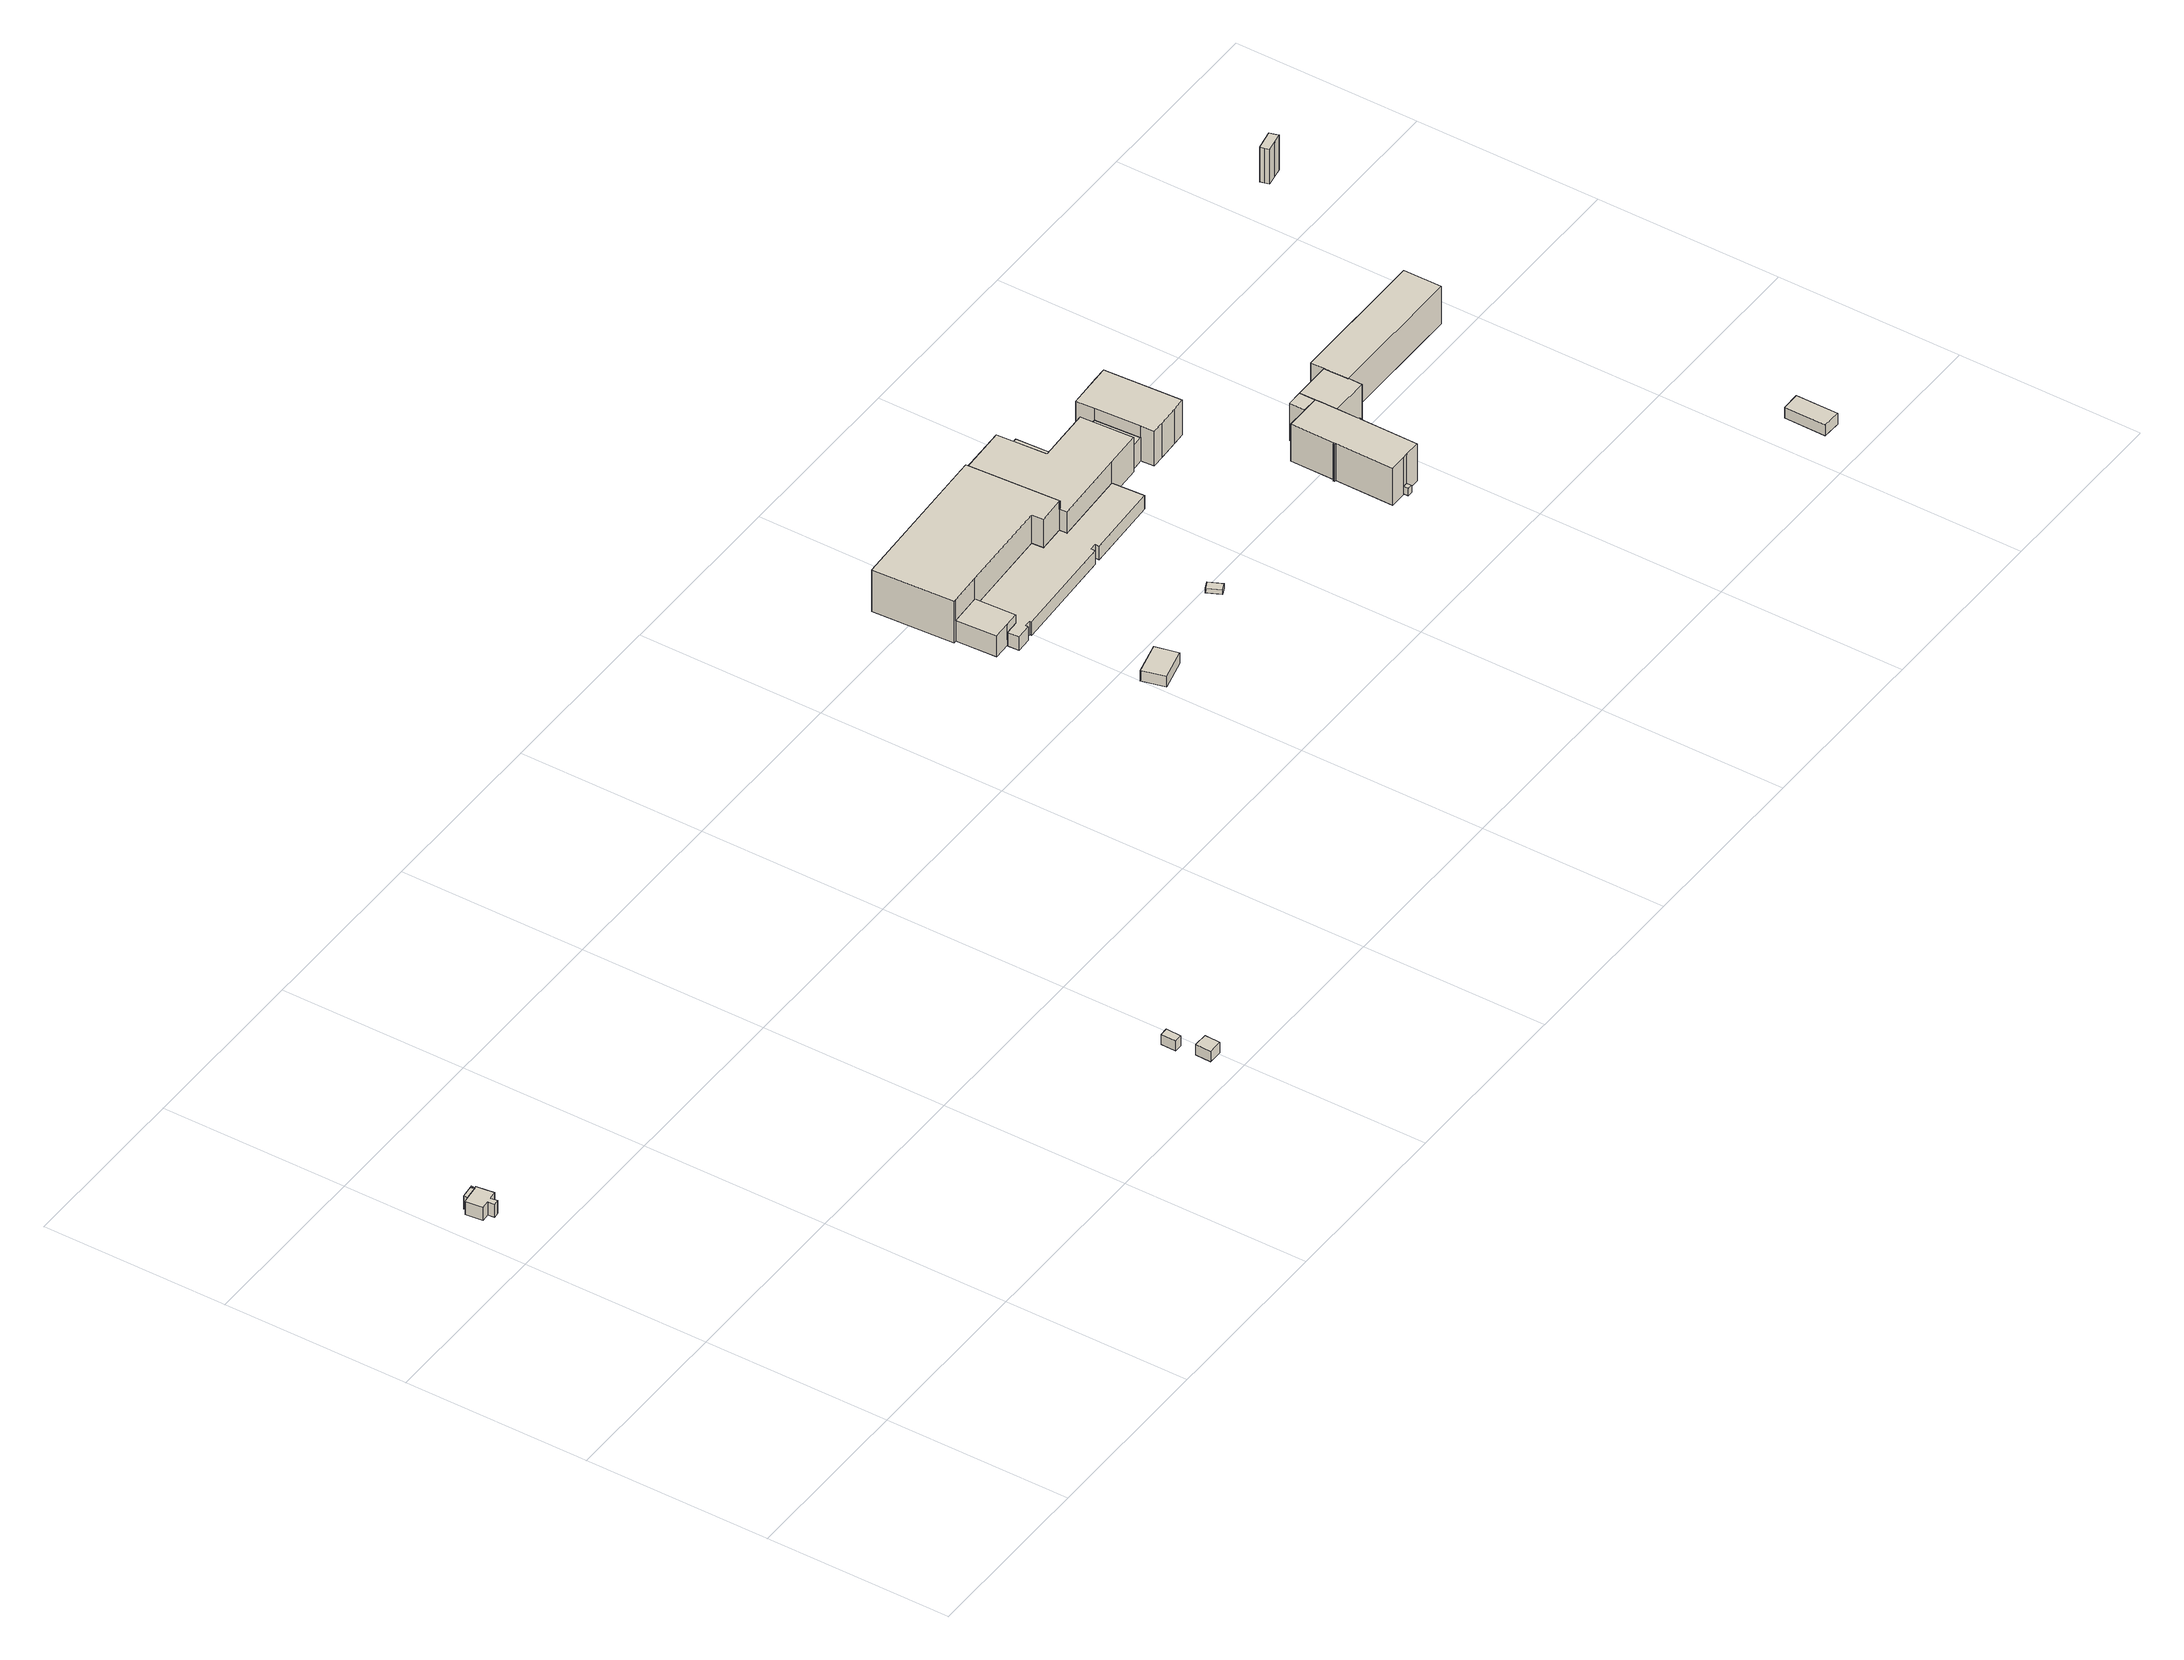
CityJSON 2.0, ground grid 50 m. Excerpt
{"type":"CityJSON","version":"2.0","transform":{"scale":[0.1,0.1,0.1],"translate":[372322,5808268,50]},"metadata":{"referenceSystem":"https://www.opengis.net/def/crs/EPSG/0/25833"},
"CityObjects":{
"building1":{"type":"Building","attributes":{"Gemeindeschluessel":"11000006","BezugspunktDach":"2200","function":"31001_3210","measuredHeight":3.95,"storeysAboveGround":1},"address":[{"country":"Germany","locality":"Berlin","thoroughfareNumber":"22 (7)","thoroughfareName":"Golfweg"}],"geometry":[{"type":"Solid","lod":"1","boundaries":[[[[0,1,2,3,4,5,6,7,8,9,10,11,12]],[[13,14,15,16,17,18,19,20,21,22,23,24,25]],[[13,25,12,11]],[[14,13,11,10]],[[15,14,10,9]],[[16,15,9,8]],[[17,16,8,7]],[[18,17,7,6]],[[19,18,6,5]],[[20,19,5,4]],[[21,20,4,3]],[[22,21,3,2]],[[23,22,2,1]],[[24,23,1,0]],[[25,24,0,12]]]]}]},
"building2":{"type":"Building","attributes":{"Gemeindeschluessel":"11000006","BezugspunktDach":"2200","function":"51009_1610","measuredHeight":3.93,"storeysAboveGround":0},"address":[{"country":"Germany","locality":"Berlin"}],"geometry":[{"type":"Solid","lod":"1","boundaries":[[[[11,10,9,26]],[[15,14,13,27]],[[15,27,26,9]],[[14,15,9,10]],[[13,14,10,11]],[[27,13,11,26]]]]}]},
"building3":{"type":"Building","attributes":{"name":"Antenne 1","Gemeindeschluessel":"11000006","BezugspunktDach":"2200","function":"31001_2540","measuredHeight":3.27,"storeysAboveGround":1},"address":[{"country":"Germany","locality":"Berlin","thoroughfareNumber":"11 (5)","thoroughfareName":"Roedenbecksteig"}],"geometry":[{"type":"Solid","lod":"1","boundaries":[[[[28,29,30,31]],[[32,33,34,35]],[[32,35,31,30]],[[33,32,30,29]],[[34,33,29,28]],[[35,34,28,31]]]]}]},
"building4":{"type":"Building","attributes":{"Gemeindeschluessel":"11000006","BezugspunktDach":"2200","function":"31001_2540","measuredHeight":3.13,"storeysAboveGround":1},"address":[{"country":"Germany","locality":"Berlin","thoroughfareNumber":"11 (4)","thoroughfareName":"Roedenbecksteig"}],"geometry":[{"type":"Solid","lod":"1","boundaries":[[[[36,37,38,39]],[[40,41,42,43]],[[40,43,39,38]],[[41,40,38,37]],[[42,41,37,36]],[[43,42,36,39]]]]}]},
"building5":{"type":"Building","attributes":{"Gemeindeschluessel":"11000006","BezugspunktDach":"2200","function":"31001_2463","measuredHeight":3.19,"storeysAboveGround":1},"address":[{"country":"Germany","locality":"Berlin","thoroughfareNumber":"1 (27)","thoroughfareName":"Hahn-Meitner-Platz"}],"geometry":[{"type":"Solid","lod":"1","boundaries":[[[[44,45,46,47]],[[48,49,50,51]],[[48,51,47,46]],[[49,48,46,45]],[[50,49,45,44]],[[51,50,44,47]]]]}]},
"building6":{"type":"Building","attributes":{"Gemeindeschluessel":"11000006","BezugspunktDach":"2200","function":"31001_2523","measuredHeight":1.33,"storeysAboveGround":1},"address":[{"country":"Germany","locality":"Berlin","thoroughfareNumber":"8072","thoroughfareName":"Glienicker Straße"}],"geometry":[{"type":"Solid","lod":"1","boundaries":[[[[52,53,54,55]],[[56,57,58,59]],[[56,59,55,54]],[[57,56,54,53]],[[58,57,53,52]],[[59,58,52,55]]]]}]},
"building7":{"type":"Building","attributes":{"Gemeindeschluessel":"11000006","function":"31001_2600"},"address":[{"country":"Germany","locality":"Berlin","thoroughfareNumber":"1 (9)","thoroughfareName":"Hahn-Meitner-Platz"}],"children":["building7-1","building7-2","building7-3","building7-4","building7-5","building7-6","building7-7"]},
"building7-1":{"type":"BuildingPart","attributes":{"BezugspunktDach":"2200","measuredHeight":12.76,"storeysAboveGround":4},"parents":["building7"],"geometry":[{"type":"MultiSurface","lod":"1","boundaries":[[[60,61,62,63,64,65,66,67,68,69,70]],[[71,72,73,74,75,76,77,78,79,80,81]],[[71,81,70,69]],[[72,71,69,68]],[[82,83,84,68,67]],[[85,82,67,66]],[[74,73,74,86]],[[87,85,66,65]],[[88,89,90,65,64]],[[76,75,76,91]],[[77,76,77,92,88,64,63]],[[93,92,63,62]],[[94,95,62,61]],[[79,78,96,97,98]],[[80,79,61,60]],[[81,80,60,70]],[[73,72,84,83,82]],[[86,74,73,82,85]],[[75,74,85,87]],[[91,76,75,90,89,88]],[[88,92,77,76]],[[78,77,92,93]],[[98,97,96,95,94]]]}]},
"building7-2":{"type":"BuildingPart","attributes":{"BezugspunktDach":"2200","measuredHeight":11.16,"storeysAboveGround":4},"parents":["building7"],"geometry":[{"type":"Solid","lod":"1","boundaries":[[[[99,100,101,102,103,104,105,106,107,108]],[[109,110,111,112,113,114,115,116,117,118]],[[109,118,108,107]],[[110,109,107,106]],[[111,110,106,105]],[[112,111,105,104]],[[113,112,104,103]],[[114,113,103,102]],[[115,114,102,101]],[[116,115,101,100]],[[117,119,120,116,100,99]],[[118,117,99,108]],[[116,120,119,117]]]]}]},
"building7-3":{"type":"BuildingPart","attributes":{"BezugspunktDach":"2200","measuredHeight":7.14,"storeysAboveGround":4},"parents":["building7"],"geometry":[{"type":"MultiSurface","lod":"1","boundaries":[[[121,120,119,122]],[[117,116,123,124]],[[117,124,122,119]],[[123,116,120,121]],[[116,117,125,119,120]],[[124,123,121,122]]]}]},
"building7-4":{"type":"BuildingPart","attributes":{"BezugspunktDach":"2200","measuredHeight":10.54,"storeysAboveGround":4},"parents":["building7"],"geometry":[{"type":"MultiSurface","lod":"1","boundaries":[[[82,85,87,126,127,128,129,130,131,132,133,134,135,136,137,83]],[[138,139,140,141,142,143,144,145,146,147,148,149,75,74,73,72]],[[138,72,83,137]],[[139,138,137,136]],[[140,139,136,135]],[[141,140,135,134]],[[150,151,141,134,133]],[[152,150,142,133,132]],[[144,143,132,131]],[[145,144,131,130]],[[121,122,145,130,129]],[[147,146,129,128]],[[148,147,128,127]],[[149,153,154,155,127,126]],[[89,153,126,87]],[[156,142,141,151,150]],[[143,142,150,152]],[[146,145,122,121]],[[148,155,154,153,149]],[[75,149,153,89]],[[75,87,85,74]],[[74,157,85,82,73]],[[73,82,83,72]]]}]},
"building7-5":{"type":"BuildingPart","attributes":{"BezugspunktDach":"2200","measuredHeight":4.06,"storeysAboveGround":4},"parents":["building7"],"geometry":[{"type":"MultiSurface","lod":"1","boundaries":[[[150,152,158,151]],[[159,143,142,141]],[[159,141,151,158]],[[143,159,158,152]],[[142,143,142,150]],[[141,142,150,142,141,151]],[[160,152,150,142,143]]]}]},
"building7-6":{"type":"BuildingPart","attributes":{"BezugspunktDach":"2200","measuredHeight":6.35,"storeysAboveGround":4},"parents":["building7"],"geometry":[{"type":"MultiSurface","lod":"1","boundaries":[[[161,162,163,95,94]],[[97,164,165,166,98]],[[164,167,93,168,95,163]],[[169,170,167,163,162]],[[166,165,162,161]],[[98,166,161,94]],[[98,94,95,97]],[[97,168,93,167,164]],[[165,164,167,170,169]]]}]},
"building7-7":{"type":"BuildingPart","attributes":{"BezugspunktDach":"2200","measuredHeight":4.08,"storeysAboveGround":4},"parents":["building7"],"geometry":[{"type":"MultiSurface","lod":"1","boundaries":[[[171,172,173,174,175,176,177,178,179,180,154,153,89,88,92,93,167,170]],[[181,78,77,76,75,149,148,182,183,184,185,186,187,188,189,190,191,192]],[[181,192,165,164]],[[78,181,193,164,97,93]],[[149,75,89,75,149,153]],[[182,148,154,180]],[[183,182,180,179]],[[184,183,179,178]],[[185,184,178,177]],[[186,185,177,176]],[[187,186,176,175]],[[188,187,175,174]],[[189,188,174,173]],[[190,189,173,172]],[[191,190,172,171]],[[192,191,171,170]],[[164,165,170,167]],[[167,93,97,164,193]],[[77,78,93,92]],[[76,77,92,88]],[[75,76,88,89]],[[148,149,153,154]]]}]},
"building8":{"type":"Building","attributes":{"Gemeindeschluessel":"11000006","BezugspunktDach":"2200","function":"51009_1610","measuredHeight":2.21,"storeysAboveGround":0},"address":[{"country":"Germany","locality":"Berlin"}],"geometry":[{"type":"Solid","lod":"1","boundaries":[[[[194,195,196,197]],[[198,199,200,201]],[[198,201,197,196]],[[199,198,196,195]],[[200,199,195,194]],[[201,200,194,197]]]]}]},
"building9":{"type":"Building","attributes":{"Gemeindeschluessel":"11000006","function":"31001_2020"},"address":[{"country":"Germany","locality":"Berlin","thoroughfareNumber":"1 (8)","thoroughfareName":"Hahn-Meitner-Platz"}],"children":["building9-1","building9-2","building9-3","building9-4"]},
"building9-1":{"type":"BuildingPart","attributes":{"BezugspunktDach":"2200","measuredHeight":12.15,"storeysAboveGround":2},"parents":["building9"],"geometry":[{"type":"MultiSurface","lod":"1","boundaries":[[[202,203,204,205,206,207,208]],[[209,210,211,212,213,214,215]],[[209,215,208,207]],[[210,209,207,206]],[[211,210,206,205]],[[216,204,203]],[[203,213,203,202]],[[215,214,202,208]],[[212,205,204]],[[213,217,216,203]],[[212,218,204,216,217,219]],[[214,213,203,202]]]}]},
"building9-2":{"type":"BuildingPart","attributes":{"BezugspunktDach":"2200","measuredHeight":12.15,"storeysAboveGround":2},"parents":["building9"],"geometry":[{"type":"MultiSurface","lod":"1","boundaries":[[[220,221,222,223,224,225,226,227,228,229,230,231,232,233,234,235,236]],[[237,238,239,240,241,242,243,244,245,246,247,248,249,250,251,252,253]],[[237,253,236,235]],[[238,237,235,234]],[[239,238,234,233]],[[240,233,232]],[[241,231,232,231]],[[243,242,230,229]],[[244,243,229,228]],[[245,244,228,227]],[[246,245,227,226]],[[247,246,226,225]],[[248,247,225,224]],[[249,248,224,223]],[[250,249,223,222]],[[251,250,222,221]],[[252,251,221,220]],[[253,252,220,236]],[[240,232,231,241]],[[242,254,255,230]],[[231,255,254,241]]]}]},
"building9-3":{"type":"BuildingPart","attributes":{"BezugspunktDach":"2200","measuredHeight":12.11,"storeysAboveGround":2},"parents":["building9"],"geometry":[{"type":"MultiSurface","lod":"1","boundaries":[[[256,205,204,216,202,257,258,259]],[[254,260,214,217,212,211,261,242]],[[255,230,259,258]],[[262,231,255,258,257]],[[214,260,257,202]],[[261,211,205,256]],[[242,261,256,259]],[[254,242,230,255]],[[263,254,255,231,241]],[[260,241,231,262]],[[217,213,203,216]],[[202,203,264,213,214]],[[212,217,216,204]],[[211,204,205]]]}]},
"building9-4":{"type":"BuildingPart","attributes":{"BezugspunktDach":"2200","measuredHeight":11.88,"storeysAboveGround":2},"parents":["building9"],"geometry":[{"type":"Solid","lod":"1","boundaries":[[[[231,262,265,232]],[[266,260,241,240]],[[266,240,232,265]],[[260,266,265,262]],[[231,241,260,262]],[[240,241,231,232]]]]}]},
"building10":{"type":"Building","attributes":{"Gemeindeschluessel":"11000006","BezugspunktDach":"2200","function":"31001_3020","measuredHeight":3.27,"storeysAboveGround":1},"address":[{"country":"Germany","locality":"Berlin","thoroughfareNumber":"1 (21)","thoroughfareName":"Hahn-Meitner-Platz"}],"geometry":[{"type":"Solid","lod":"1","boundaries":[[[[267,268,269,270]],[[271,272,273,274]],[[271,274,270,269]],[[272,271,269,268]],[[273,272,268,267]],[[274,273,267,270]]]]}]},
"building11":{"type":"Building","attributes":{"Gemeindeschluessel":"11000006","BezugspunktDach":"2200","function":"31001_2523","measuredHeight":10.94,"storeysAboveGround":1},"address":[{"country":"Germany","locality":"Berlin","thoroughfareNumber":"8071","thoroughfareName":"Glienicker Straße"}],"geometry":[{"type":"Solid","lod":"1","boundaries":[[[[275,276,277,278,279,280,281]],[[282,283,284,285,286,287,288]],[[282,288,281,280]],[[283,282,280,279]],[[284,283,279,278]],[[285,284,278,277]],[[286,285,277,276]],[[287,286,276,275]],[[288,287,275,281]]]]}]}
},
"vertices":[
[11,1122,108],[33,1124,108],[35,1106,108],[50,1108,108],[47,1126,108],[69,1129,108],[63,1177,108],[59,1176,108],[59,1187,108],[55,1186,108],[57,1175,108],[21,1171,108],[6,1169,108],[21,1171,68],[57,1175,68],[55,1186,68],[59,1187,68],[59,1176,68],[63,1177,68],[69,1129,68],[47,1126,68],[50,1108,68],[35,1106,68],[33,1124,68],[11,1122,68],[6,1169,68],
[20,1182,108],[20,1182,68],
[1403,3,139],[1404,45,139],[1366,46,139],[1365,4,139],[1366,46,107],[1404,45,107],[1403,3,107],[1365,4,107],
[1376,93,136],[1377,134,136],[1355,134,136],[1354,93,136],[1355,134,105],[1377,134,105],[1376,93,105],[1354,93,105],
[2470,853,80],[2557,874,80],[2542,937,80],[2455,916,80],[2542,937,48],[2557,874,48],[2470,853,48],[2455,916,48],
[2827,934,48],[2848,943,48],[2831,980,48],[2810,970,48],[2831,980,35],[2848,943,35],[2827,934,35],[2810,970,35],
[2344,1358,160],[2351,1358,160],[2438,1363,160],[2698,1377,160],[2700,1345,160],[2772,1349,160],[2775,1349,160],[2773,1383,160],[2762,1595,160],[2762,1601,160],[2333,1578,160],[2762,1601,33],[2762,1595,33],[2773,1383,33],[2775,1349,33],[2772,1349,33],[2700,1345,33],[2698,1377,33],[2438,1363,33],[2351,1358,33],[2344,1358,33],[2333,1578,33],[2773,1383,138],[2762,1595,138],[2762,1595,58],[2775,1349,138],[2775,1349,102],[2772,1349,138],[2700,1345,74],[2772,1349,74],[2772,1349,56],[2700,1345,56],[2698,1377,74],[2438,1363,74],[2351,1358,98],[2438,1363,98],[2438,1363,82],[2438,1363,34],[2351,1358,34],
[3121,1481,129],[3128,1358,129],[3130,1322,129],[3165,1324,129],[3222,1327,129],[3257,1329,129],[3246,1539,129],[3211,1537,129],[3153,1534,129],[3118,1532,129],[3153,1534,23],[3211,1537,23],[3246,1539,23],[3257,1329,23],[3222,1327,23],[3165,1324,23],[3130,1322,23],[3128,1358,23],[3121,1481,23],[3118,1532,23],[3121,1481,94],[3128,1358,94],
[3076,1355,94],[3070,1478,94],[3076,1355,23],[3070,1478,23],[3121,1481,33],
[2773,1328,138],[2976,1339,138],[3077,1344,138],[3076,1355,138],[3070,1478,138],[3069,1487,138],[2990,1483,138],[2918,1479,138],[2911,1604,138],[2910,1614,138],[2772,1607,138],[2772,1596,138],[2772,1596,33],[2772,1607,33],[2910,1614,33],[2911,1604,33],[2918,1479,33],[2990,1483,33],[3069,1487,33],[3070,1478,33],[3076,1355,33],[3077,1344,33],[2976,1339,33],[2773,1328,33],[2918,1479,74],[2911,1604,74],[2990,1483,74],[2773,1328,74],[2976,1339,74],[2976,1339,55],[2918,1479,47],[2775,1349,107],
[2984,1609,74],[2984,1609,33],[2990,1483,50],
[2357,1248,98],[2404,1250,98],[2443,1252,98],[2443,1252,34],[2404,1250,34],[2357,1248,34],[2443,1252,74],[2438,1363,55],[2404,1250,53],[2404,1250,74],
[2405,1218,74],[2447,1220,74],[2447,1228,74],[2465,1228,74],[2465,1223,74],[2756,1239,74],[2756,1250,74],[2774,1251,74],[2774,1240,74],[2981,1251,74],[2443,1252,33],[2981,1251,33],[2774,1240,33],[2774,1251,33],[2756,1250,33],[2756,1239,33],[2465,1223,33],[2465,1228,33],[2447,1228,33],[2447,1220,33],[2405,1218,33],[2404,1250,33],[2443,1252,55],
[3394,785,29],[3394,798,29],[3380,798,29],[3380,785,29],[3380,798,7],[3394,798,7],[3394,785,7],[3380,785,7],
[3540,1123,119],[3540,1108,119],[3541,1057,119],[3542,1057,119],[3931,1057,119],[3931,1160,119],[3540,1160,119],[3931,1160,5],[3931,1057,5],[3542,1057,5],[3541,1057,5],[3540,1108,5],[3540,1123,5],[3540,1160,5],[3541,1071,119],[3541,1071,5],[3541,1057,105],[3541,1070,5],
[3331,956,118],[3335,956,118],[3334,798,118],[3380,798,118],[3394,798,118],[3437,798,118],[3438,956,118],[3441,956,118],[3441,960,118],[3438,960,118],[3438,1020,118],[3438,1080,118],[3394,1080,118],[3386,1080,118],[3335,1080,118],[3335,960,118],[3331,960,118],[3335,960,5],[3335,1080,5],[3386,1080,5],[3394,1080,5],[3438,1080,5],[3438,1020,5],[3438,960,5],[3441,960,5],[3441,956,5],[3438,956,5],[3437,798,5],[3394,798,5],[3380,798,5],[3334,798,5],[3335,956,5],[3331,956,5],[3331,960,5],[3438,1071,5],[3438,1071,118],
[3541,1019,119],[3438,1123,119],[3438,1071,119],[3438,1020,119],[3438,1123,5],[3541,1019,5],[3438,1123,118],[3438,1078,5],[3540,1108,62],
[3395,1123,118],[3395,1123,5],
[4143,101,33],[4143,215,33],[4094,215,33],[4093,103,33],[4094,215,0],[4143,215,0],[4143,101,0],[4093,103,0],
[4112,1664,121],[4115,1652,121],[4144,1657,121],[4169,1662,121],[4165,1674,121],[4162,1686,121],[4109,1676,121],[4162,1686,15],[4165,1674,15],[4169,1662,15],[4144,1657,15],[4115,1652,15],[4112,1664,15],[4109,1676,15]
]}
